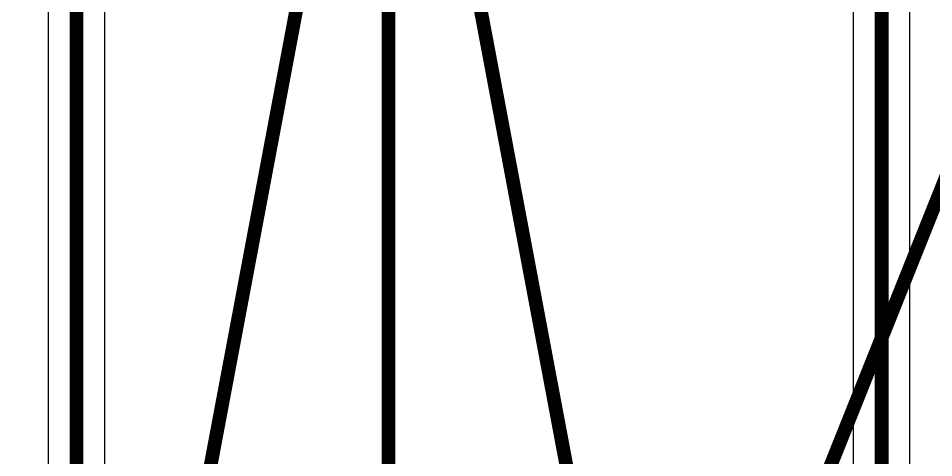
# Model space of a CAD drawing. Header units: inches. Extents: x -0.14 to 3.29, y -0.08 to 7.88.
# Drawn here: x 1.362 to 1.889, y 4.578 to 4.831 of the extents above; entities that cross this region are included whole.
import ezdxf

# ---------------------------------------------------------------- set-up
doc = ezdxf.new("R2010")
doc.units = ezdxf.units.IN
doc.header["$MEASUREMENT"] = 0
for name, color, linetype in [('Bottom Layer', 5, 'Continuous'), ('PCBD Notes', 76, 'Continuous'), ('Top Layer', 1, 'Continuous')]:
    doc.layers.add(name, color=color, linetype=linetype)

msp = doc.modelspace()

# ---------------------------------------------------------------- linework, layer by layer
at = {"layer": 'Bottom Layer'}
for p, q in [((1.37888, 4.87443), (1.37888, 4.28202)), ((1.41151, 4.28202), (1.41151, 4.87443))]:
    msp.add_line(p, q, dxfattribs=at)
msp.add_lwpolyline([(1.3952, 4.26205, 0.008, 0.008, 0), (1.3952, 4.89441, 0.008, 0.008, 0)], format="xyseb", dxfattribs=at)
at = {"layer": 'PCBD Notes'}
for points in [[(0, 0, 0.00787, 0.00787, 0), (3.14961, 7.87402, 0.00787, 0.00787, 0)], [(1.08268, 2.5, 0.00787, 0.00787, 0), (2.06693, 7.73622, 0.00787, 0.00787, 0)], [(1.08268, 7.73622, 0.00787, 0.00787, 0), (2.06693, 2.5, 0.00787, 0.00787, 0)], [(1.5748, 2.1, 0.00787, 0.00787, 0), (1.5748, 5.93701, 0.00787, 0.00787, 0)]]:
    msp.add_lwpolyline(points, format="xyseb", dxfattribs=at)
at = {"layer": 'Top Layer'}
for p, q in [((1.87502, 4.15623), (1.87502, 5.02997)), ((1.84239, 5.02321), (1.84239, 4.16299))]:
    msp.add_line(p, q, dxfattribs=at)
msp.add_lwpolyline([(1.8587, 4.15623, 0.008, 0.008, 0), (1.8587, 5.02997, 0.008, 0.008, 0)], format="xyseb", dxfattribs=at)

doc.saveas('drawing.dxf')
